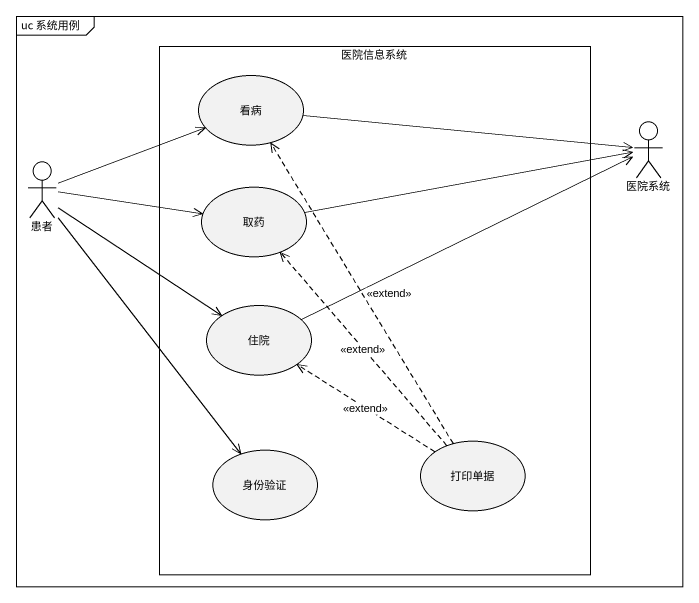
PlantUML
@startuml
mainframe uc 系统用例
rectangle 医院信息系统 {
  usecase 看病
  usecase 取药
  usecase 住院
  usecase 身份验证
  usecase 打印单据
}
actor 医院系统
actor 患者
看病 -right-> 医院系统
患者 -right-> 看病
患者 -right-> 取药
患者 --> 住院
患者 --> 身份验证
取药 -right-> 医院系统
住院 -right-> 医院系统
打印单据 .up.> 看病 : <<extend>>
打印单据 .up.> 取药 : <<extend>>
打印单据 .up.> 住院 : <<extend>>
@enduml
